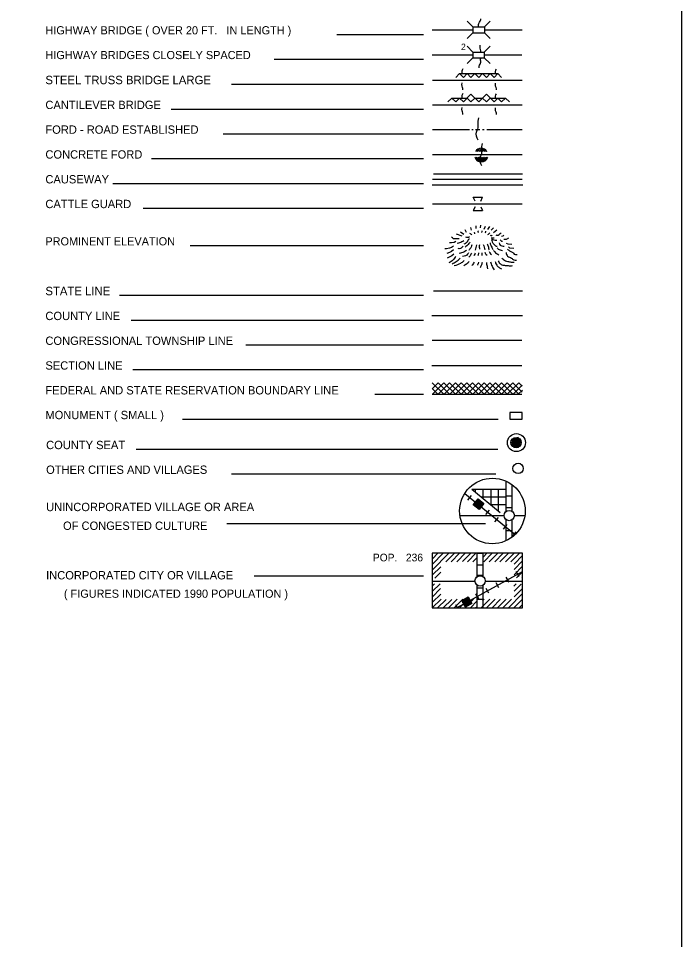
# Model space of a CAD drawing. Extents: x 751126 to 1167965, y 16172416 to 16552059.
# Drawn here: x 1130743 to 1165325, y 16270731 to 16318743 of the extents above; entities that cross this region are included whole.
import ezdxf

# ---------------------------------------------------------------- set-up
doc = ezdxf.new("R2010")
doc.units = 0
doc.layers.add('L12', color=7, linetype='Continuous')
doc.layers.add('L23', color=7, linetype='Continuous')

msp = doc.modelspace()

# ---------------------------------------------------------------- linework, layer by layer
at = {"layer": 'L12'}
for p, q in [((1152326, 16318148), (1154443, 16318148)), ((1155045, 16318148), (1157004, 16318148)), ((1152321, 16316839), (1154438, 16316839)), ((1155034, 16316839), (1156993, 16316839)), ((1152336, 16315519), (1157009, 16315519)), ((1152336, 16314236), (1157009, 16314236)), ((1152336, 16312953), (1154269, 16312953)), ((1154385, 16312953), (1154459, 16312953)), ((1154586, 16312953), (1154813, 16312953)), ((1154945, 16312953), (1155029, 16312953)), ((1155172, 16312953), (1157009, 16312953)), ((1152336, 16311654), (1157009, 16311654)), ((1152336, 16310370), (1157009, 16310370)), ((1152336, 16309072), (1157009, 16309072)), ((1153767, 16292829), (1156069, 16292829)), ((1156613, 16292829), (1157152, 16292829)), ((1152310, 16289418), (1154554, 16289418)), ((1155093, 16289418), (1156993, 16289418))]:
    msp.add_line(p, q, dxfattribs=at)
at = {"layer": 'L23'}
for p, q in [((1154443, 16318296), (1154142, 16318597)), ((1154443, 16318296), (1154443, 16317995)), ((1154443, 16318296), (1155045, 16318296)), ((1155045, 16318296), (1155346, 16318597)), ((1155045, 16318296), (1155045, 16317995)), ((1147352, 16317911), (1151872, 16317911)), ((1154443, 16317995), (1154142, 16317694)), ((1154443, 16317995), (1155045, 16317995)), ((1155045, 16317995), (1155346, 16317694)), ((1154438, 16316987), (1154137, 16317288)), ((1155034, 16316987), (1155335, 16317288)), ((1154438, 16316987), (1154438, 16316686)), ((1154438, 16316987), (1155034, 16316987)), ((1155034, 16316987), (1155034, 16316686)), ((1144084, 16316622), (1151872, 16316622)), ((1154438, 16316686), (1154137, 16316390)), ((1154438, 16316686), (1155034, 16316686)), ((1155034, 16316686), (1155335, 16316390)), ((1153545, 16315672), (1153746, 16315873)), ((1153736, 16315873), (1155742, 16315873)), ((1153746, 16315873), (1153947, 16315672)), ((1153947, 16315672), (1154142, 16315873)), ((1154142, 16315873), (1154343, 16315672)), ((1154343, 16315672), (1154543, 16315873)), ((1154543, 16315873), (1154744, 16315672)), ((1154744, 16315672), (1154945, 16315873)), ((1154945, 16315873), (1155145, 16315672)), ((1155145, 16315672), (1155346, 16315873)), ((1155346, 16315873), (1155547, 16315672)), ((1155547, 16315672), (1155742, 16315873)), ((1155742, 16315873), (1155943, 16315672)), ((1141861, 16315313), (1151872, 16315313)), ((1153947, 16314389), (1154343, 16314790)), ((1154343, 16314790), (1154744, 16314389)), ((1154744, 16314389), (1155145, 16314790)), ((1155145, 16314790), (1155547, 16314389)), ((1153144, 16314389), (1153345, 16314589)), ((1153345, 16314589), (1153545, 16314389)), ((1153345, 16314589), (1154142, 16314589)), ((1153545, 16314389), (1153746, 16314589)), ((1153746, 16314589), (1153947, 16314389)), ((1154142, 16314589), (1154343, 16314389)), ((1154343, 16314389), (1154543, 16314589)), ((1154543, 16314589), (1154945, 16314589)), ((1154945, 16314589), (1155145, 16314389)), ((1155145, 16314389), (1155346, 16314589)), ((1155346, 16314589), (1156143, 16314589)), ((1155547, 16314389), (1155742, 16314589)), ((1155742, 16314589), (1155943, 16314389)), ((1155943, 16314389), (1156143, 16314589)), ((1156143, 16314589), (1156344, 16314389)), ((1138709, 16314019), (1151872, 16314019)), ((1141412, 16312731), (1151872, 16312731)), ((1154596, 16311807), (1154718, 16311939)), ((1154660, 16311807), (1154813, 16311955)), ((1154744, 16311807), (1154902, 16311965)), ((1154813, 16311807), (1154961, 16311965)), ((1154876, 16311807), (1155013, 16311939)), ((1154945, 16311807), (1155061, 16311923)), ((1137679, 16311437), (1151872, 16311437)), ((1154559, 16311490), (1154586, 16311506)), ((1154575, 16311437), (1154654, 16311506)), ((1154612, 16311395), (1154728, 16311506)), ((1154644, 16311363), (1154792, 16311506)), ((1154675, 16311332), (1154860, 16311506)), ((1154728, 16311305), (1154929, 16311506)), ((1154770, 16311279), (1154992, 16311506)), ((1154834, 16311273), (1155077, 16311506)), ((1154902, 16311263), (1155145, 16311506)), ((1154987, 16311279), (1155209, 16311506)), ((1155029, 16311807), (1155103, 16311886)), ((1155093, 16311807), (1155145, 16311854)), ((1155151, 16311807), (1155172, 16311823)), ((1152394, 16310640), (1157025, 16310640)), ((1135668, 16310143), (1151872, 16310143)), ((1152321, 16310064), (1157051, 16310064)), ((1154554, 16309219), (1154454, 16309420)), ((1154454, 16309420), (1154950, 16309420)), ((1154855, 16309219), (1154950, 16309420)), ((1137246, 16308855), (1151872, 16308855)), ((1154554, 16308918), (1154454, 16308723)), ((1154454, 16308723), (1154950, 16308723)), ((1154855, 16308918), (1154950, 16308723)), ((1139696, 16306912), (1151872, 16306912)), ((1136011, 16304314), (1151872, 16304314)), ((1152394, 16304552), (1157025, 16304552)), ((1152294, 16303263), (1157025, 16303263)), ((1136629, 16303020), (1151872, 16303020)), ((1152326, 16301969), (1156993, 16301969)), ((1142611, 16301727), (1151872, 16301727)), ((1136713, 16300438), (1151872, 16300438)), ((1152294, 16300644), (1156993, 16300644)), ((1152326, 16299752), (1152928, 16299155)), ((1152326, 16299456), (1152621, 16299160)), ((1152336, 16299160), (1152928, 16299752)), ((1152336, 16299456), (1152627, 16299752)), ((1152627, 16299752), (1153229, 16299155)), ((1152637, 16299160), (1153229, 16299752)), ((1152928, 16299752), (1153530, 16299155)), ((1152938, 16299160), (1153530, 16299752)), ((1153229, 16299752), (1153825, 16299155)), ((1153234, 16299160), (1153825, 16299752)), ((1153530, 16299752), (1154126, 16299155)), ((1153535, 16299160), (1154126, 16299752)), ((1153825, 16299752), (1154427, 16299155)), ((1153836, 16299160), (1154427, 16299752)), ((1154126, 16299752), (1154728, 16299155)), ((1154137, 16299160), (1154728, 16299752)), ((1154427, 16299752), (1155029, 16299155)), ((1154438, 16299160), (1155029, 16299752)), ((1154728, 16299752), (1155330, 16299155)), ((1154733, 16299160), (1155330, 16299752)), ((1155029, 16299752), (1155626, 16299155)), ((1155034, 16299160), (1155626, 16299752)), ((1155330, 16299752), (1155927, 16299155)), ((1155335, 16299160), (1155927, 16299752)), ((1155626, 16299752), (1156228, 16299155)), ((1155636, 16299160), (1156228, 16299752)), ((1155927, 16299752), (1156529, 16299155)), ((1155937, 16299160), (1156529, 16299752)), ((1156228, 16299752), (1156830, 16299155)), ((1156238, 16299160), (1156830, 16299752)), ((1156529, 16299752), (1157009, 16299271)), ((1156555, 16299176), (1157009, 16299630)), ((1156830, 16299752), (1157004, 16299577)), ((1151872, 16299144), (1149327, 16299144)), ((1152326, 16299155), (1156993, 16299155)), ((1156808, 16299160), (1157025, 16299372)), ((1139295, 16297856), (1155768, 16297856)), ((1136877, 16296293), (1155737, 16296293)), ((1141861, 16295005), (1155642, 16295005)), ((1156185, 16293062), (1156185, 16294619)), ((1154385, 16294202), (1156185, 16294202)), ((1154586, 16294054), (1154586, 16294202)), ((1154987, 16293711), (1154987, 16294202)), ((1155388, 16293410), (1155388, 16294202)), ((1155784, 16293062), (1155784, 16294202)), ((1156486, 16293062), (1156486, 16294434)), ((1154184, 16293637), (1154369, 16293869)), ((1154670, 16293642), (1154770, 16293653)), ((1154686, 16293669), (1154744, 16293669)), ((1154871, 16293801), (1156185, 16293801)), ((1156185, 16293854), (1156486, 16293854)), ((1154459, 16293394), (1155019, 16293452)), ((1154485, 16293421), (1154987, 16293468)), ((1154496, 16293378), (1154992, 16293426)), ((1154512, 16293447), (1154961, 16293495)), ((1154517, 16293352), (1154976, 16293405)), ((1154538, 16293479), (1154934, 16293521)), ((1154554, 16293505), (1154902, 16293547)), ((1154554, 16293331), (1154945, 16293368)), ((1154575, 16293537), (1154876, 16293563)), ((1154575, 16293310), (1154929, 16293347)), ((1154596, 16293563), (1154855, 16293584)), ((1154601, 16293289), (1154902, 16293320)), ((1154628, 16293595), (1154818, 16293611)), ((1154628, 16293262), (1154887, 16293294)), ((1154644, 16293621), (1154792, 16293627)), ((1154660, 16293267), (1154844, 16293505)), ((1154660, 16293236), (1154860, 16293262)), ((1154686, 16293220), (1154834, 16293236)), ((1154712, 16293194), (1154818, 16293204)), ((1154733, 16293178), (1154792, 16293178)), ((1155388, 16293405), (1156185, 16293405)), ((1156185, 16293252), (1156486, 16293252)), ((1155119, 16292887), (1155309, 16293120)), ((1155584, 16292512), (1155779, 16292734)), ((1141618, 16292417), (1155108, 16292417)), ((1156043, 16292127), (1156238, 16292359)), ((1156185, 16291520), (1156185, 16292613)), ((1156486, 16291704), (1156486, 16292613)), ((1156185, 16292053), (1156486, 16292053)), ((1156513, 16291747), (1156703, 16291979)), ((1152321, 16290564), (1152627, 16290881)), ((1152321, 16290284), (1152912, 16290881)), ((1152336, 16290010), (1153176, 16290860)), ((1153028, 16290421), (1153477, 16290870)), ((1153313, 16290427), (1153751, 16290870)), ((1153604, 16290421), (1154052, 16290881)), ((1153894, 16290437), (1154322, 16290860)), ((1154169, 16290427), (1154612, 16290881)), ((1154670, 16290870), (1154971, 16290870)), ((1154670, 16289650), (1154670, 16290870)), ((1154971, 16289661), (1154971, 16290870)), ((1154976, 16290670), (1155188, 16290886)), ((1155013, 16290421), (1155452, 16290870)), ((1155288, 16290411), (1155737, 16290870)), ((1155584, 16290427), (1156022, 16290870)), ((1155853, 16290421), (1156302, 16290870)), ((1156143, 16290421), (1156587, 16290870)), ((1156428, 16290421), (1156867, 16290870)), ((1154443, 16290427), (1154670, 16290643)), ((1156587, 16290305), (1157036, 16290754)), ((1156587, 16290020), (1157036, 16290469)), ((1152326, 16289730), (1152769, 16290163)), ((1152463, 16289571), (1152769, 16289888)), ((1154670, 16290268), (1154971, 16290268)), ((1156592, 16289735), (1157036, 16290189)), ((1156851, 16289650), (1156703, 16289909)), ((1156719, 16289577), (1157036, 16289904)), ((1143044, 16289693), (1151861, 16289693)), ((1154670, 16289730), (1154971, 16289730)), ((1155800, 16289070), (1155652, 16289328)), ((1156328, 16289360), (1156175, 16289619)), ((1156993, 16289577), (1157036, 16289619)), ((1152326, 16289159), (1152437, 16289270)), ((1152326, 16288869), (1152738, 16289270)), ((1152326, 16288584), (1152759, 16289027)), ((1154670, 16288019), (1154670, 16289202)), ((1154670, 16289070), (1154971, 16289070)), ((1154971, 16288019), (1154971, 16289202)), ((1155277, 16288779), (1155129, 16289038)), ((1156576, 16289159), (1156692, 16289270)), ((1156587, 16288885), (1156962, 16289260)), ((1156587, 16288594), (1157025, 16289038)), ((1152321, 16288019), (1152780, 16288468)), ((1152336, 16288309), (1152769, 16288742)), ((1152600, 16288019), (1153054, 16288462)), ((1152901, 16288029), (1153345, 16288462)), ((1153176, 16288019), (1153619, 16288468)), ((1153461, 16288019), (1153910, 16288468)), ((1153746, 16288029), (1154179, 16288462)), ((1153878, 16288367), (1153894, 16288420)), ((1153894, 16288336), (1153926, 16288436)), ((1153910, 16288309), (1153952, 16288452)), ((1153926, 16288288), (1153984, 16288468)), ((1153952, 16288246), (1154021, 16288494)), ((1153968, 16288209), (1154052, 16288510)), ((1153984, 16288188), (1154079, 16288526)), ((1153994, 16288151), (1154110, 16288536)), ((1154010, 16288003), (1154480, 16288478)), ((1154021, 16288119), (1154142, 16288563)), ((1154037, 16288087), (1154169, 16288568)), ((1154052, 16288061), (1154200, 16288594)), ((1154079, 16288077), (1154221, 16288563)), ((1154227, 16288193), (1154079, 16288462)), ((1154110, 16288093), (1154237, 16288536)), ((1154142, 16288114), (1154253, 16288494)), ((1154179, 16288130), (1154269, 16288468)), ((1154200, 16288146), (1154285, 16288436)), ((1154237, 16288161), (1154301, 16288410)), ((1154269, 16288188), (1154327, 16288378)), ((1154311, 16288029), (1154654, 16288367)), ((1154755, 16288489), (1154601, 16288753)), ((1154670, 16288468), (1154971, 16288468)), ((1154871, 16288014), (1155330, 16288478)), ((1154950, 16288388), (1155034, 16288468)), ((1155161, 16288029), (1155605, 16288468)), ((1155446, 16288019), (1155885, 16288468)), ((1155721, 16288014), (1156175, 16288468)), ((1156022, 16288035), (1156460, 16288468)), ((1156296, 16288019), (1157020, 16288753)), ((1156576, 16288019), (1157020, 16288462)), ((1153635, 16288029), (1153551, 16288172)), ((1154295, 16288193), (1154343, 16288346)), ((1154327, 16288209), (1154359, 16288320)), ((1154353, 16288230), (1154369, 16288288)), ((1154586, 16288014), (1154660, 16288093)), ((1156851, 16288019), (1157025, 16288188))]:
    msp.add_line(p, q, dxfattribs=at)
for points in [[(1091107, 16361501), (1165325, 16361501), (1165325, 16181980), (911349, 16181979)], [(1153968, 16307487), (1153788, 16307604)], [(1154110, 16307577), (1154037, 16307720)], [(1154369, 16307714), (1154337, 16307852)], [(1154612, 16307794), (1154617, 16307936)], [(1154834, 16307820), (1154860, 16307973)], [(1155034, 16307757), (1155093, 16307920)], [(1155219, 16307736), (1155330, 16307905)], [(1155388, 16307714), (1155510, 16307831)], [(1155510, 16307588), (1155694, 16307730)], [(1153551, 16307123), (1153461, 16307065), (1153334, 16307039), (1153229, 16307039)], [(1153720, 16307255), (1153429, 16307255), (1153377, 16307303), (1153334, 16307340)], [(1153878, 16307387), (1153588, 16307498)], [(1155937, 16307387), (1156027, 16307419), (1156059, 16307445)], [(1156059, 16307239), (1156201, 16307239), (1156312, 16307303)], [(1153429, 16306870), (1153334, 16306806), (1153218, 16306764), (1153070, 16306738), (1152975, 16306727)], [(1153435, 16306680), (1153334, 16306590), (1153218, 16306537), (1153086, 16306495)], [(1156185, 16307028), (1156259, 16307002), (1156476, 16306970)], [(1156296, 16306838), (1156360, 16306785), (1156571, 16306769)], [(1153445, 16306463), (1153345, 16306363), (1153234, 16306310), (1153102, 16306247)], [(1156534, 16296821), (1156803, 16296895), (1156513, 16296811), (1156830, 16296869), (1156492, 16296763), (1156830, 16296848), (1156835, 16296853), (1156455, 16296737), (1156893, 16296821), (1156476, 16296689), (1156909, 16296768), (1156444, 16296620), (1156930, 16296737), (1156434, 16296536), (1156930, 16296679), (1156486, 16296520), (1156935, 16296636), (1156486, 16296452), (1156893, 16296578), (1156576, 16296409), (1156877, 16296520), (1156677, 16296393), (1156877, 16296473), (1156909, 16296594), (1156492, 16296494)], [(1154385, 16294202), (1155869, 16292988)], [(1154021, 16293986), (1156645, 16291837)], [(1153846, 16290870), (1152321, 16290870), (1152321, 16288019), (1157036, 16288019), (1157036, 16290870), (1153846, 16290870)], [(1153630, 16288035), (1157025, 16289920)]]:
    msp.add_lwpolyline(points, dxfattribs=at)
for points in [[(1157020, 16297856), (1157020, 16298210), (1156370, 16298210), (1156370, 16297856)], [(1154459, 16293394), (1154712, 16293706), (1155019, 16293452), (1154770, 16293146)], [(1154052, 16288061), (1153862, 16288404), (1154200, 16288594), (1154396, 16288251)]]:
    msp.add_lwpolyline(points, close=True, dxfattribs=at)
for centre, radius in [((1156711, 16296632), 469), ((1156694, 16296632), 269), ((1156797, 16295289), 269), ((1156338, 16292832), 269), ((1154821, 16289424), 269)]:
    msp.add_circle(centre, radius, dxfattribs=at)
for start, end in [(33.1356, 146.8644), (198.6495, 341.3505)]:
    msp.add_arc((1154878, 16311617), 355, start, end, dxfattribs=at)
msp.add_ellipse((1155461, 16293070), major_axis=(-10, -1709), ratio=0.999925, dxfattribs=at)
for points in [[(1154733, 16318307), (1154733, 16318354), (1154818, 16318597), (1154860, 16318682), (1154860, 16318724)], [(1154860, 16316997), (1154860, 16317061), (1154818, 16317187), (1154818, 16317346), (1154818, 16317356)], [(1154776, 16316163), (1154776, 16316253), (1154860, 16316464), (1154860, 16316665), (1154887, 16316686)], [(1153878, 16315888), (1153878, 16315978), (1153936, 16316131)], [(1155621, 16315888), (1155621, 16315978), (1155668, 16316094)], [(1153920, 16315022), (1153920, 16315086), (1153878, 16315213), (1153878, 16315371), (1153878, 16315382)], [(1155668, 16315012), (1155668, 16315081), (1155626, 16315207), (1155626, 16315360), (1155626, 16315371)], [(1153878, 16314605), (1153878, 16314695), (1153936, 16314848)], [(1155621, 16314605), (1155621, 16314695), (1155668, 16314811)], [(1153920, 16313739), (1153920, 16313803), (1153878, 16313929), (1153878, 16314088), (1153878, 16314098)], [(1155668, 16313729), (1155668, 16313797), (1155626, 16313919), (1155626, 16314077), (1155626, 16314088)], [(1154712, 16312398), (1154628, 16312821), (1154712, 16313032), (1154712, 16313227), (1154760, 16313555)], [(1154902, 16311062), (1154818, 16311490), (1154902, 16311696), (1154902, 16311896), (1154950, 16312219)], [(1154538, 16307519), (1154538, 16307572), (1154528, 16307577)], [(1154728, 16307577), (1154718, 16307630), (1154733, 16307678)], [(1154887, 16307588), (1154918, 16307630), (1154934, 16307672)], [(1155087, 16307572), (1155103, 16307598), (1155119, 16307646)], [(1155636, 16307461), (1155710, 16307445), (1155921, 16307572)], [(1153978, 16307155), (1153751, 16307044), (1153630, 16307012)], [(1154258, 16307245), (1154227, 16307229), (1154137, 16307086), (1154052, 16307012), (1153978, 16306981)], [(1154258, 16307355), (1154179, 16307318), (1154079, 16307345)], [(1154396, 16307445), (1154337, 16307503), (1154285, 16307535)], [(1155219, 16307487), (1155293, 16307530), (1155320, 16307561)], [(1155351, 16307440), (1155404, 16307429), (1155446, 16307445)], [(1155393, 16307313), (1155436, 16307303), (1155552, 16307303)], [(1155409, 16307223), (1155446, 16307102), (1155525, 16306986), (1155621, 16306896), (1155710, 16306870)], [(1155425, 16307255), (1155536, 16307197), (1155684, 16307186)], [(1155869, 16307197), (1155943, 16307139), (1155985, 16307139)], [(1153936, 16306864), (1153878, 16306812), (1153794, 16306748), (1153667, 16306748)], [(1154105, 16306669), (1154068, 16306621), (1153978, 16306563), (1153725, 16306495)], [(1154285, 16307086), (1154237, 16307012), (1154163, 16306922), (1154079, 16306854), (1154042, 16306827)], [(1154396, 16306944), (1154353, 16306822), (1154269, 16306706), (1154237, 16306653)], [(1154628, 16306938), (1154596, 16306796), (1154559, 16306669)], [(1154786, 16306944), (1154776, 16306822), (1154792, 16306722)], [(1154976, 16306954), (1155034, 16306822), (1155061, 16306690)], [(1155188, 16307002), (1155251, 16306822), (1155267, 16306722), (1155293, 16306680)], [(1155346, 16307039), (1155362, 16306954), (1155404, 16306880), (1155446, 16306764), (1155504, 16306706)], [(1155525, 16306648), (1155584, 16306569), (1155795, 16306421)], [(1155710, 16306780), (1155763, 16306722), (1155985, 16306653)], [(1155811, 16307044), (1155863, 16306928), (1156080, 16306880)], [(1156254, 16306722), (1156386, 16306606), (1156529, 16306548), (1156603, 16306463), (1156750, 16306431)], [(1153545, 16306336), (1153477, 16306252), (1153403, 16306151), (1153192, 16306004)], [(1153778, 16306247), (1153667, 16306130), (1153567, 16306056), (1153361, 16305935)], [(1153994, 16306130), (1153952, 16306093), (1153794, 16305972), (1153472, 16305840)], [(1154211, 16306532), (1154169, 16306452), (1153905, 16306336)], [(1154369, 16306511), (1154343, 16306447), (1154237, 16306305)], [(1154559, 16306511), (1154538, 16306447), (1154485, 16306363)], [(1154733, 16306521), (1154718, 16306431), (1154702, 16306389)], [(1154913, 16306521), (1154913, 16306479), (1154902, 16306394)], [(1155071, 16306553), (1155103, 16306468), (1155188, 16306410)], [(1155288, 16306595), (1155320, 16306521), (1155420, 16306437)], [(1155953, 16306247), (1156143, 16306115), (1156259, 16306078), (1156434, 16306046), (1156603, 16306035)], [(1156170, 16306537), (1156254, 16306352), (1156455, 16306247), (1156576, 16306162), (1156713, 16306151)], [(1154253, 16306078), (1154153, 16305977), (1153978, 16305845)], [(1154501, 16306035), (1154459, 16305946), (1154385, 16305856)], [(1154733, 16306030), (1154697, 16305914), (1154675, 16305877)], [(1154929, 16306019), (1154902, 16305930), (1154844, 16305798), (1154829, 16305761)], [(1155161, 16306019), (1155161, 16305919), (1155172, 16305887), (1155188, 16305755), (1155209, 16305687)], [(1155367, 16306056), (1155388, 16305946), (1155446, 16305829), (1155483, 16305745), (1155552, 16305645)], [(1155605, 16306078), (1155626, 16305988), (1155684, 16305877), (1155795, 16305771), (1155943, 16305697)], [(1155763, 16306104), (1155821, 16306004), (1155958, 16305903), (1156127, 16305872), (1156286, 16305856), (1156513, 16305856)]]:
    msp.add_spline(points, degree=3, dxfattribs=at)

# ---------------------------------------------------------------- texts
for s, height, p in [('HIGHWAY BRIDGE ( OVER 20 FT.   IN LENGTH )', 425.01, (1132151, 16317911)), ('2', 333, (1153825, 16317098)), ('HIGHWAY BRIDGES CLOSELY SPACED', 425.01, (1132151, 16316622)), ('STEEL TRUSS BRIDGE LARGE', 441.61, (1132151, 16315313)), ('CANTILEVER BRIDGE', 433.31, (1132151, 16314019)), ('FORD - ROAD ESTABLISHED', 433.31, (1132151, 16312731)), ('CONCRETE FORD', 433.31, (1132151, 16311437)), ('CAUSEWAY', 433.3, (1132151, 16310143)), ('CATTLE GUARD', 433.31, (1132151, 16308855)), ('PROMINENT ELEVATION', 425.01, (1132151, 16306912)), ('STATE LINE', 441.6, (1132151, 16304314)), ('COUNTY LINE', 433.31, (1132151, 16303020)), ('CONGRESSIONAL TOWNSHIP LINE', 433.31, (1132151, 16301727)), ('SECTION LINE', 433.31, (1132151, 16300438)), ('FEDERAL AND STATE RESERVATION BOUNDARY LINE', 433.31, (1132151, 16299144)), ('MONUMENT ( SMALL )', 433.31, (1132151, 16297856)), ('COUNTY SEAT', 433.31, (1132188, 16296293)), ('OTHER CITIES AND VILLAGES', 433.31, (1132188, 16295005)), ('UNINCORPORATED VILLAGE OR AREA', 433.31, (1132188, 16293062)), ('OF CONGESTED CULTURE', 433.31, (1133070, 16292085)), ('POP.   236', 400, (1149226, 16290443)), ('INCORPORATED CITY OR VILLAGE', 433.31, (1132188, 16289503)), ('( FIGURES INDICATED 1990 POPULATION )', 425.01, (1133117, 16288547))]:
    msp.add_text(s, height=height, dxfattribs=at).set_placement(p)

doc.saveas('drawing.dxf')
